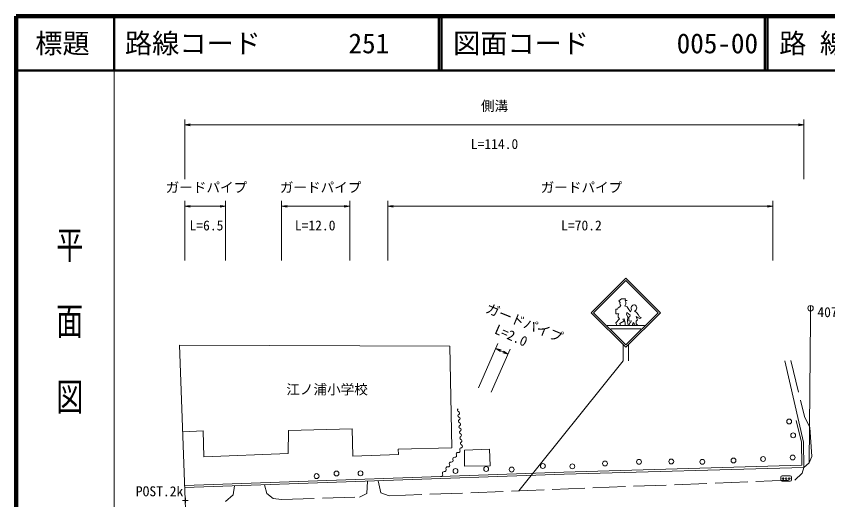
# Model space of a CAD drawing. Units: millimetres, scale not verified. Extents: x 40000 to 680000, y 20000 to 380000.
# Drawn here: x 40000 to 189317, y 290936 to 380000 of the extents above; entities that cross this region are included whole.
import ezdxf
from ezdxf.enums import TextEntityAlignment as Align

# ---------------------------------------------------------------- set-up
doc = ezdxf.new("R2010")
doc.units = ezdxf.units.MM
doc.header["$LTSCALE"] = 1000
doc.linetypes.add('DASHED', pattern=[7.5, 6, -1.5])
for name, color, linetype, lineweight in [('M-BMK-OTRS', 5, 'Continuous', 13), ('M-STR-HTXT', 7, 'Continuous', 13), ('M-STR-STRC', 7, 'Continuous', 13), ('M-TTL', 2, 'Continuous', 140), ('M-TTL-BAND', 7, 'Continuous', 13), ('M-TTL-LINE', 7, 'Continuous', 50), ('M-WORK', 1, 'Continuous', 13)]:
    doc.layers.add(name, color=color, linetype=linetype, lineweight=lineweight)
doc.layers.add('M-TTL-TXT', color=7, linetype='Continuous')
doc.styles.add('@ＭＳ ゴシック', font='')
doc.styles.add('ＭＳ ゴシック', font='')
doc.styles.get('@ＭＳ ゴシック').set_extended_font_data('@MS Gothic')
doc.styles.get('ＭＳ ゴシック').set_extended_font_data('MS Gothic')

# ---------------------------------------------------------------- blocks, each defined once
blk = doc.blocks.new('plus')
at = {"color": 0, "linetype": 'Continuous', "lineweight": -2}
for p, q in [((-1.25, 0), (1.25, 0)), ((0, -1.25), (0, 1.25))]:
    blk.add_line(p, q, dxfattribs=at)
blk = doc.blocks.new('open_arrow')
at = {"color": 0, "linetype": 'Continuous', "lineweight": -2}
blk.add_lwpolyline([(7.5, 1.25), (0, 0), (7.5, -1.25)], dxfattribs=at)

msp = doc.modelspace()

# ---------------------------------------------------------------- linework, layer by layer
at = {"layer": 'M-BMK-OTRS'}
msp.add_line((71262, 286871), (70066, 319386), dxfattribs=at)
at = {"layer": 'M-STR-HTXT'}
for p, q in [((71015, 350000), (71015, 361000)), ((71015, 360000), (184933, 360000)), ((184933, 350000), (184933, 361000)), ((71015, 335000), (71015, 346000)), ((71015, 345000), (78504, 345000)), ((78504, 335000), (78504, 346000)), ((88827, 335000), (88827, 346000)), ((88827, 345000), (101351, 345000)), ((101351, 335000), (101351, 346000)), ((108360, 335000), (108360, 346000)), ((108360, 345000), (179238, 345000)), ((179238, 335000), (179238, 346000)), ((125034, 311543), (128637, 319696)), ((127392, 310739), (130906, 318693)), ((128233, 318781), (130502, 317778))]:
    msp.add_line(p, q, dxfattribs=at)
at = {"layer": 'M-STR-STRC'}
for p, q in [((150854, 327572), (151379, 327976)), ((150854, 327572), (151096, 327249)), ((151379, 327976), (152106, 327936)), ((152021, 327561), (152389, 327653)), ((152106, 327936), (152070, 327680)), ((152070, 327680), (152389, 327653)), ((150329, 326057), (150652, 326057)), ((150329, 325209), (150329, 326057)), ((150652, 326057), (150773, 326300)), ((150773, 326300), (151056, 326502)), ((151056, 326502), (151218, 326744)), ((151908, 326670), (152430, 326461)), ((152430, 326461), (152591, 326138)), ((152591, 326138), (153036, 325572)), ((153036, 325572), (153218, 325936)), ((153772, 325716), (154167, 325370)), ((186140, 324213), (186140, 326713)), ((150854, 325209), (150329, 325209)), ((150329, 323552), (151016, 324279)), ((150773, 324966), (150854, 325209)), ((150773, 324562), (150773, 324966)), ((151016, 324279), (150773, 324562)), ((151622, 324199), (151864, 324239)), ((151622, 324199), (151794, 323819)), ((151864, 324239), (152026, 323471)), ((152349, 325411), (152309, 325047)), ((152309, 325047), (152511, 324643)), ((152955, 324926), (152349, 325411)), ((152511, 324643), (152470, 323875)), ((152713, 324562), (152915, 324683)), ((152713, 323916), (152713, 324562)), ((152915, 324683), (152955, 324926)), ((154086, 324683), (154410, 324441)), ((154086, 324683), (154167, 324320)), ((154329, 324077), (154086, 323835)), ((154167, 325370), (154410, 325047)), ((154167, 324320), (154329, 324077)), ((154410, 325047), (154692, 324603)), ((154410, 324441), (154733, 324320)), ((154692, 324603), (154975, 324481)), ((154975, 324481), (154733, 324320)), ((186140, 324213), (185921, 297711)), ((148746, 323056), (155579, 323056)), ((150481, 323056), (150329, 323552)), ((151794, 323819), (151056, 323431)), ((151056, 323431), (151096, 323229)), ((151096, 323229), (151183, 323056)), ((152026, 323471), (152026, 323056)), ((152470, 323875), (152511, 323310)), ((152511, 323310), (152793, 323189)), ((152834, 323835), (152713, 323916)), ((152793, 323189), (152915, 323552)), ((153197, 323916), (152834, 323835)), ((152915, 323552), (152995, 323552)), ((152995, 323552), (153197, 323916)), ((153521, 323593), (153359, 323229)), ((153359, 323229), (153561, 323067)), ((153521, 323593), (153723, 323391)), ((153723, 323391), (153803, 323189)), ((153803, 323189), (153770, 323056)), ((154086, 323835), (154046, 323593)), ((154046, 323593), (154046, 323350)), ((154046, 323350), (154340, 323056)), ((149407, 322397), (154919, 322397)), ((151663, 319526), (151663, 316526)), ((152663, 316526), (152663, 319526)), ((151663, 316526), (132498, 292587))]:
    msp.add_line(p, q, dxfattribs=at)
for points in [[(152163, 319026), (158527, 325390), (152163, 331754), (145799, 325390)], [(152163, 319450), (158103, 325390), (152163, 331330), (146223, 325390)]]:
    msp.add_lwpolyline(points, close=True, dxfattribs=at)
msp.add_circle((186140, 326213), 500, dxfattribs=at)
for centre, radius, start, end in [((151617, 327107), 540, 164.75594, 222.23553), ((151638, 327157), 557, 299.04044, 46.48399), ((153734, 326244), 601, 86.87419, 210.82927), ((153561, 326279), 601, 290.50374, 70.00611)]:
    msp.add_arc(centre, radius, start, end, dxfattribs=at)
at = {"layer": 'M-TTL'}
for p, q in [((40000, 380000), (40000, 20000)), ((680000, 380000), (40000, 380000))]:
    msp.add_line(p, q, dxfattribs=at)
at = {"layer": 'M-TTL-BAND'}
msp.add_line((58000, 370000), (58000, 20000), dxfattribs=at)
at = {"layer": 'M-TTL-LINE'}
for p, q in [((58000, 380000), (58000, 370000)), ((117750, 380000), (117750, 370000)), ((118250, 380000), (118250, 370000)), ((177750, 380000), (177750, 370000)), ((178250, 380000), (178250, 370000)), ((40000, 370000), (680000, 370000))]:
    msp.add_line(p, q, dxfattribs=at)
at = {"layer": 'M-WORK'}
for p, q in [((119794, 319253), (70066, 319386)), ((120165, 300509), (119794, 319253)), ((181411, 316516), (184855, 301572)), ((184455, 301565), (183519, 305561)), ((70653, 303427), (74390, 303644)), ((74390, 303644), (74496, 298824)), ((90046, 299457), (90116, 303714)), ((90116, 303714), (101797, 303995)), ((101797, 303995), (101902, 298964)), ((110299, 300243), (120165, 300509)), ((110311, 299246), (110299, 300243)), ((184455, 301565), (184527, 297300)), ((184855, 301572), (184933, 296912)), ((74496, 298824), (90046, 299457)), ((101902, 298964), (110311, 299246)), ((184527, 297300), (140778, 296034)), ((140778, 296034), (71015, 293587)), ((184933, 296912), (140792, 295634)), ((140792, 295634), (71030, 293181)), ((180655, 295088), (180655, 294588)), ((182405, 295338), (180905, 295338)), ((180905, 294338), (182405, 294338)), ((182655, 294588), (182655, 295088))]:
    msp.add_line(p, q, dxfattribs=at)
at = {"layer": 'M-WORK', "linetype": 'DASHED'}
for p, q in [((182497, 316565), (185059, 306252)), ((185059, 306252), (185997, 304261)), ((185997, 304261), (186380, 298918)), ((186380, 298918), (185921, 297711)), ((185921, 297711), (184933, 296912)), ((183265, 294579), (184599, 295840)), ((184599, 295840), (184933, 296912)), ((104505, 292088), (104657, 294363)), ((106583, 294431), (107069, 292244)), ((108633, 291650), (183265, 294579)), ((79888, 291854), (80164, 293502)), ((85666, 293695), (86086, 292067)), ((78504, 290634), (79888, 291854)), ((86086, 292067), (87274, 291202)), ((87274, 291202), (88827, 290993)), ((88827, 290993), (103129, 291415)), ((103129, 291415), (104505, 292088)), ((107069, 292244), (108633, 291650))]:
    msp.add_line(p, q, dxfattribs=at)
at = {"layer": 'M-WORK'}
msp.add_lwpolyline([(122479, 297151), (127222, 297172), (127075, 300233), (122466, 300105)], close=True, dxfattribs=at)
for centre, radius in [((182226, 305358), 448), ((182945, 302809), 448), ((177410, 298447), 448), ((182867, 298728), 448), ((136903, 297157), 448), ((142313, 297094), 448), ((148338, 297626), 448), ((154587, 297918), 448), ((160523, 297985), 448), ((166246, 297933), 448), ((171969, 298183), 448), ((95265, 295299), 448), ((98924, 295784), 448), ((103334, 295815), 448), ((120831, 296241), 448), ((126458, 296609), 448), ((131164, 296500), 448), ((181080, 294838), 150), ((181655, 294838), 150), ((182230, 294838), 150)]:
    msp.add_circle(centre, radius, dxfattribs=at)
for centre, radius, start, end in [((121451, 307448), 276, 116.43237, 253.5503), ((121540, 306425), 276, 116.43237, 253.5503), ((121294, 306919), 276, 296.43237, 73.5503), ((121384, 305896), 276, 296.43237, 73.5503), ((121629, 305402), 276, 116.43237, 253.5503), ((121719, 304379), 276, 116.43237, 253.5503), ((121473, 304873), 276, 296.43237, 73.5503), ((121808, 303356), 276, 116.43237, 253.5503), ((121562, 303850), 276, 296.43237, 73.5503), ((121897, 302333), 276, 116.43237, 253.5503), ((121652, 302827), 276, 296.43237, 73.5503), ((121741, 301804), 276, 296.43237, 73.5503), ((121894, 300241), 299, 78.66353, 209.57188), ((121987, 301310), 276, 116.43237, 253.5503), ((121830, 300781), 276, 296.43237, 73.5503), ((120618, 298476), 299, 78.66353, 209.57188), ((120735, 299063), 299, 258.66353, 29.57188), ((121256, 299358), 299, 78.66353, 209.57188), ((121374, 299945), 299, 258.66353, 29.57188), ((119458, 297298), 299, 258.66353, 29.57188), ((119979, 297593), 299, 78.66353, 209.57188), ((120097, 298180), 299, 258.66353, 29.57188), ((118182, 295532), 299, 258.66353, 29.57188), ((118702, 295828), 299, 78.66353, 209.57188), ((118820, 296415), 299, 258.66353, 29.57188), ((119341, 296710), 299, 78.66353, 209.57188), ((180905, 295088), 250, 90, 180), ((180905, 294588), 250, 180, 270), ((182405, 295088), 250, 0, 90), ((182405, 294588), 250, 270, 0)]:
    msp.add_arc(centre, radius, start, end, dxfattribs=at)

# ---------------------------------------------------------------- block references
at = {"layer": 'M-STR-HTXT', "xscale": 133, "yscale": 133}
for p in [(71015, 360000), (71015, 345000), (88827, 345000), (108360, 345000)]:
    msp.add_blockref('open_arrow', p, dxfattribs=at)
for p, rotation in [((184933, 360000), 180), ((78504, 345000), 180), ((101351, 345000), 180), ((179238, 345000), 180), ((128233, 318781), 336.2), ((130502, 317778), 156.2)]:
    msp.add_blockref('open_arrow', p, dxfattribs=dict(at, rotation=rotation))
at = {"layer": 'M-WORK', "xscale": 400, "yscale": 400}
msp.add_blockref('plus', (71118, 290798), dxfattribs=at)

# ---------------------------------------------------------------- texts
at = {"layer": 'M-STR-HTXT', "style": 'ＭＳ ゴシック'}
for s, p in [('側溝', (125500, 362000)), ('ガードパイプ', (67500, 347000)), ('ガードパイプ', (88500, 347000)), ('ガードパイプ', (136500, 347000))]:
    msp.add_text(s, height=1833, dxfattribs=at).set_placement(p, align=Align.BOTTOM_LEFT)
for s, p in [('L=114.0', (128000, 355000)), ('L=6.5', (75000, 340000)), ('L=12.0', (95000, 340000)), ('L=70.2', (144000, 340000))]:
    msp.add_text(s, height=1833, dxfattribs=at).set_placement(p, align=Align.BOTTOM_CENTER)
msp.add_text('ガードパイプ', height=1833, rotation=337.931, dxfattribs=at).set_placement((126000, 325000), align=Align.BOTTOM_LEFT)
msp.add_text('L=2.0', height=1833, rotation=336.161, dxfattribs=at).set_placement((130476, 319866), align=Align.BOTTOM_CENTER)
at = {"layer": 'M-STR-STRC', "style": 'ＭＳ ゴシック'}
msp.add_text('407-B', height=1833, dxfattribs=at).set_placement((187401, 324031), align=Align.BOTTOM_LEFT)
at = {"layer": 'M-TTL-BAND', "style": '@ＭＳ ゴシック', "width": 1.4}
msp.add_text('平  面  図', height=3666, rotation=270, dxfattribs=at).set_placement((49777, 306475), align=Align.MIDDLE_RIGHT)
at = {"layer": 'M-TTL-TXT', "style": 'ＭＳ ゴシック'}
msp.add_text('標題', height=3666, dxfattribs=at).set_placement((48500, 375000), align=Align.MIDDLE_CENTER)
for s, p in [('路線コード', (60000, 375000)), ('251', (101142, 375000)), ('図面コード', (120380, 375000)), ('005-00', (161521, 375000)), ('路 線 名', (180380, 375000))]:
    msp.add_text(s, height=3666, dxfattribs=at).set_placement(p, align=Align.MIDDLE_LEFT)
at = {"layer": 'M-WORK', "style": 'ＭＳ ゴシック'}
for s, p in [('江ノ浦小学校', (89694, 309797)), ('POST.2k', (62008, 291032))]:
    msp.add_text(s, height=1833, dxfattribs=at).set_placement(p, align=Align.BOTTOM_LEFT)

doc.saveas('drawing.dxf')
